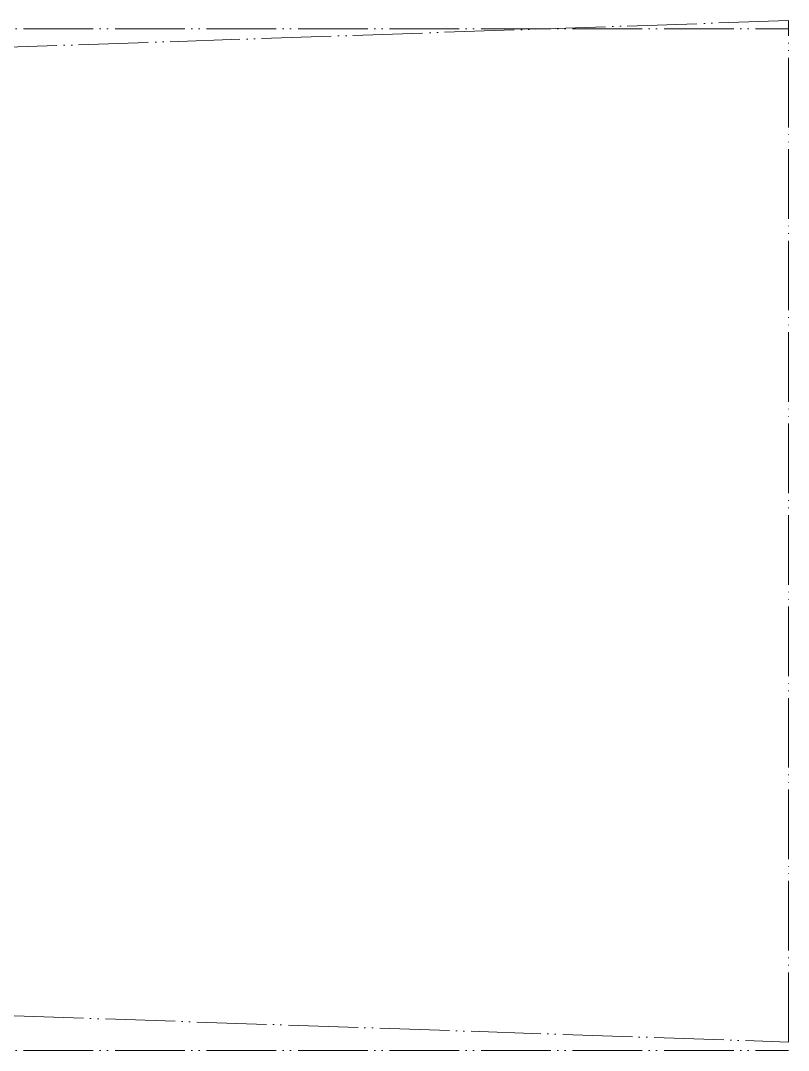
# Model space of a CAD drawing. Header units: millimetres. Extents: x -10474 to 67905, y -3824 to 44223.
# Drawn here: x 54973.4 to 55138.7, y 28548.8 to 28770.6 of the extents above; entities that cross this region are included whole.
import ezdxf

# ---------------------------------------------------------------- set-up
doc = ezdxf.new("R2010")
doc.units = ezdxf.units.MM
doc.linetypes.add('ADSK_Штрихпунктирная 2 точки_ш15 п1_5 п1_5 п1_5', pattern=[19.5, 15, -1.5, 0, -1.5, 0, -1.5])
doc.layers.add('Линии', color=7, linetype='Continuous', lineweight=9, true_color=0x00a600)

msp = doc.modelspace()

# ---------------------------------------------------------------- linework, layer by layer
at = {"layer": 'Линии', "color": 7, "linetype": 'ADSK_Штрихпунктирная 2 точки_ш15 п1_5 п1_5 п1_5'}
for p, q in [((55138.737, 28770.559), (48689.761, 28550.559)), ((55138.737, 28550.559), (55138.737, 28770.559)), ((48689.761, 28768.759), (55138.737, 28768.759)), ((48691.312, 28768.759), (55138.737, 28550.559)), ((48689.761, 28548.759), (55138.737, 28548.759))]:
    msp.add_line(p, q, dxfattribs=at)

doc.saveas('drawing.dxf')
